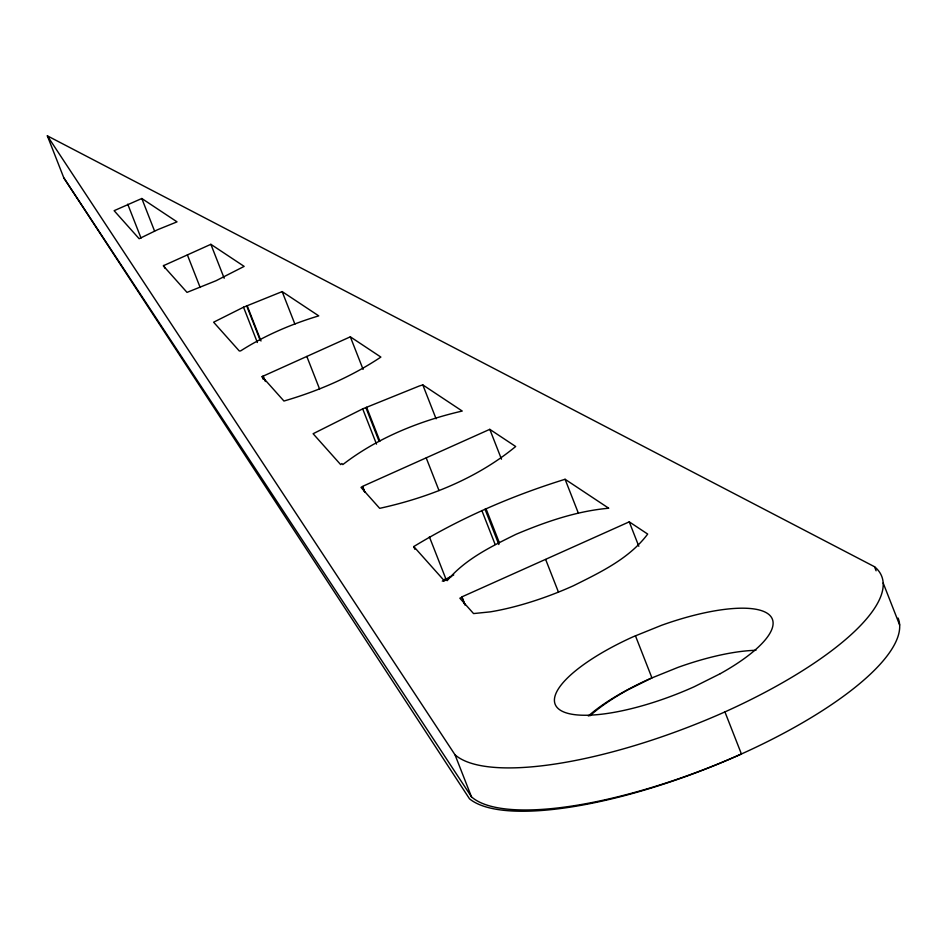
<?xml version="1.0" encoding="UTF-8"?>
<svg xmlns="http://www.w3.org/2000/svg" width="947" height="947" viewBox="0 0 947 947"><rect width="100%" height="100%" fill="white"/><g stroke="black" fill="none" stroke-linecap="round" stroke-linejoin="round"><path stroke-width="1.42" d="M413.78 546.561C460.964 517.76 512.315 495.636 565.087 479.277L608.732 508.231C576.557 511.084 545.614 521.821 516.02 534.297C491.304 546.502 465.166 559.144 447.173 580.665L445.421 578.7L444.001 580.428L413.78 546.561L414.845 549.284M442.273 581.138L453.743 574.947M443.752 581.245L451.21 576.652M243.533 307.207L213.62 322.205L239.295 350.982L240.645 350.887C264.758 335.475 291.368 324.099 318.737 315.872L282.159 291.605L243.533 307.207L257.359 342.483M362.689 408.867L313.114 433.726L340.648 464.586L341.914 463.545L342.826 464.575C377.616 437.703 419.616 420.882 462.219 411.045L422.8 384.896L419.32 385.985L362.689 408.867L376.515 444.143M187.388 254.909L210.873 244.314L244.16 266.391L216.023 280.738L187.021 292.386L163.275 265.776L187.388 254.909L200.16 287.474M262.13 376.586L350.331 336.824L380.872 357.078C351.207 376.859 318.121 391.099 283.946 401.031L262.13 376.586L263.195 379.297M364.796 492.061L362.665 486.64L360.996 487.385L379.676 508.338C428.458 497.625 476.862 478.519 515.677 446.511L489.788 429.334L362.464 486.415L364.595 491.848M464.705 603.997L462.053 597.202L459.851 598.196L473.559 613.573L490.309 611.857A116.635 34.873 -21.4 0 0 573.491 585.72C600.339 572.296 629.258 558.706 647.677 534.072L629.246 521.844L461.793 596.918L464.977 605.062M141.813 198.503L114.125 210.684L139.138 238.715L157.711 229.671L177.03 221.858L141.813 198.503L154.574 231.068M898.087 618.083A234.098 70.007 -21.4 0 1 724.242 761.471A234.098 70.007 -21.4 0 1 469.487 798.794L63.84 177.906L47.35 135.835L874.519 566.72L876.105 570.792M47.35 135.835L455.01 754.795L471.499 796.865A234.098 70.007 -21.4 0 0 741.418 753.978L724.928 711.907A234.098 70.007 -21.4 0 0 874.519 566.72M63.84 177.906L471.499 796.865M883.16 582.95L899.65 625.008M629.246 521.844L638.811 546.265M635.461 635.839L651.938 677.91L627.672 689.949A116.635 34.873 -21.4 0 0 589.874 715.861M565.087 479.277L578.38 513.203M545.673 559.511L558.434 592.076M489.788 429.334L501.484 459.188M486.048 508.823L499.353 542.749M485.03 509.237L498.856 544.525M481.845 510.528L495.139 544.442M422.8 384.896L436.094 418.823M426.245 457.981L439.006 490.546M429.382 536.819L445.871 578.889M350.331 336.824L363.092 369.389M366.619 407.281L379.913 441.207M365.873 407.577L379.167 441.503M282.159 291.605L294.919 324.17M306.816 356.439L319.577 389.004M247.179 305.739L261.005 341.015M246.717 305.928L260.011 339.843M263.148 375.912L265.409 381.499M210.873 244.314L224.179 278.24M163.819 265.42L164.956 268.214M127.738 204.185L141.044 238.111M588.336 715.991A116.635 34.873 -21.4 0 1 649.772 678.786L677.981 667.386A116.635 34.873 -21.4 0 1 755.943 650.293M724.928 711.907A234.098 70.007 -21.4 0 1 455.01 754.795M720.371 673.625L694.234 686.729A116.635 34.873 -21.4 0 1 558.754 709.054A116.635 34.873 -21.4 0 1 633.283 636.715L661.503 625.316A116.635 34.873 -21.4 0 1 768.763 614.39A116.635 34.873 -21.4 0 1 720.371 673.625"/></g></svg>
